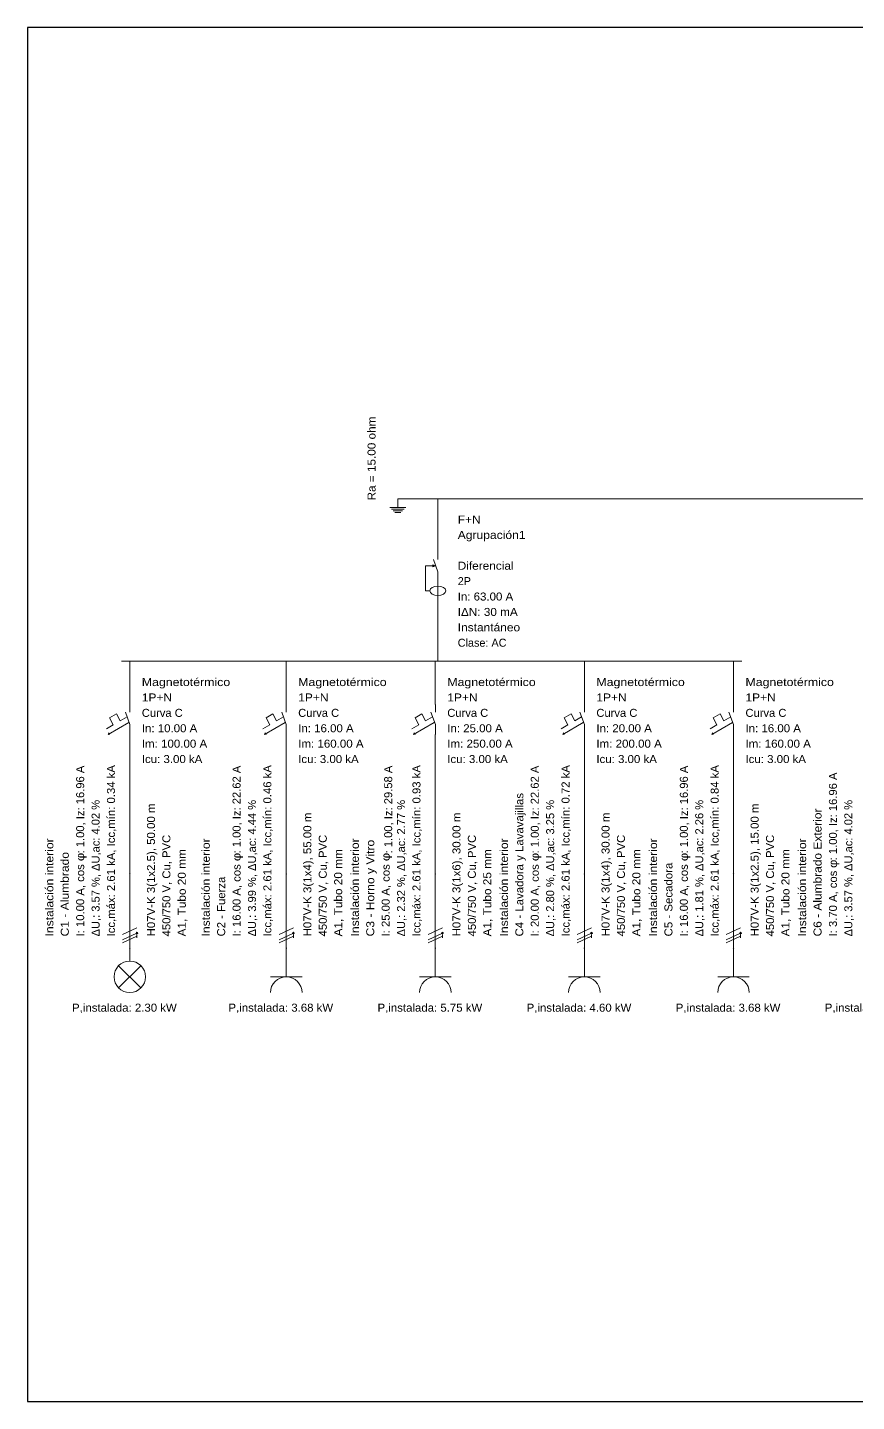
# Model space of a CAD drawing. Header units: millimetres. Extents: x 441156 to 441876, y 4514765 to 4515211.
# Drawn here: x 441397.92 to 441410.91, y 4515026.92 to 4515048.45 of the extents above; entities that cross this region are included whole.
import ezdxf
from ezdxf.enums import TextEntityAlignment as Align

# ---------------------------------------------------------------- set-up
doc = ezdxf.new("R2010")
doc.units = ezdxf.units.MM
doc.layers.add('01_cartela', color=6, linetype='Continuous', plot=False)
for name, color, linetype, lineweight in [('DISTRIBUCION', 7, 'Continuous', 0), ('LINEA', 7, 'Continuous', 0), ('RED_DE_TOMA_DE_TIERRA_DE_LAS_MASAS_DE_LA_INSTALACION', 7, 'Continuous', 0), ('SUMINISTRO', 7, 'Continuous', 0), ('TEXTOS', 2, 'Continuous', 30)]:
    doc.layers.add(name, color=color, linetype=linetype, lineweight=lineweight)
doc.styles.add('CYPETXT_romans', font='arial.ttf', dxfattribs={"height": 0.2})

# ---------------------------------------------------------------- blocks, each defined once
blk = doc.blocks.new('elctomtie')
at = {"layer": 'SUMINISTRO'}
for p, q in [((0, -0.002), (0, 0.0065)), ((-0.0075, -0.002), (0.0075, -0.002)), ((-0.006, -0.0035), (0.006, -0.0035)), ((-0.0045, -0.005), (0.0045, -0.005)), ((-0.003, -0.0065), (0.003, -0.0065))]:
    blk.add_line(p, q, dxfattribs=at)
blk = doc.blocks.new('elcdif01')
at = {"layer": 'LINEA'}
blk.add_hatch(color=256, dxfattribs=at).paths.add_polyline_path([(0, 0.0135), (-0.0025, 0.0145), (-0.0025, 0.0125)], flags=0)
for p, q in [((0.0021, 0.0077), (-0.0021, 0.0193)), ((0.0021, 0.0223), (0.0021, 0.0193)), ((0.0021, -0.0223), (0.0021, 0.0077))]:
    blk.add_line(p, q, dxfattribs=at)
blk.add_lwpolyline([(-0.0054, -0.0103), (-0.0096, -0.0103), (-0.0096, 0.0135), (0, 0.0135)], dxfattribs=at)
blk.add_lwpolyline([(0, 0.0135), (-0.0025, 0.0145), (-0.0025, 0.0125)], close=True, dxfattribs=at)
blk.add_ellipse((0.0021, -0.0103), major_axis=(0.0075, 0), ratio=0.6, dxfattribs=at)
blk = doc.blocks.new('elcmag01')
at = {"layer": 'LINEA'}
for p, q in [((0.0111, 0.0068), (0.0111, 0.0143)), ((-0.0095, -0.0142), (-0.0078, -0.0141))]:
    blk.add_line(p, q, dxfattribs=at)
for points in [[(0.0084, 0.0024), (0.0019, -0.0014), (-0.0016, 0.0053), (-0.0081, 0.0015), (-0.0046, -0.0051), (-0.0111, -0.0089)], [(0.0111, -0.0143), (0.0111, -0.0049), (0.0068, 0.0068)], [(0.01, -0.0029), (-0.0095, -0.0142), (-0.0086, -0.0128)]]:
    blk.add_lwpolyline(points, dxfattribs=at)
blk = doc.blocks.new('elccanalizfn01')
at = {"layer": 'LINEA'}
h = blk.add_hatch(color=256, dxfattribs=at)
edge = h.paths.add_edge_path(flags=0)
edge.add_arc((-0.0004, 0.0352), 0.0002, 0, 360)
h = blk.add_hatch(color=256, dxfattribs=at)
edge = h.paths.add_edge_path(flags=0)
edge.add_arc((0.0064, -0.0208), 0.0008, 0, 360)
h = blk.add_hatch(color=256, dxfattribs=at)
edge = h.paths.add_edge_path(flags=0)
edge.add_arc((-0.0004, -0.0352), 0.0002, 0, 360)
for p, q in [((-0.0004, -0.035), (-0.0004, 0.035)), ((-0.0072, -0.0222), (0.0064, -0.0158)), ((-0.0072, -0.0272), (0.0064, -0.0208)), ((-0.0072, -0.0302), (0.0064, -0.0238)), ((0.0064, -0.0253), (0.0064, -0.0223))]:
    blk.add_line(p, q, dxfattribs=at)
for centre, radius in [((-0.0004, 0.0352), 0.0002), ((0.0064, -0.0208), 0.0008), ((-0.0004, -0.0352), 0.0002)]:
    blk.add_circle(centre, radius, dxfattribs=at)
blk = doc.blocks.new('elccarga01')
at = {"layer": 'LINEA'}
for p, q in [((0, 0.009), (0, 0.021)), ((-0.0106, -0.0166), (0.0106, 0.0046)), ((0.0106, -0.0166), (-0.0106, 0.0046))]:
    blk.add_line(p, q, dxfattribs=at)
blk.add_circle((0, -0.006), 0.015, dxfattribs=at)
blk = doc.blocks.new('elccarga04')
at = {"layer": 'LINEA'}
for p, q in [((0, -0.006), (0, 0.021)), ((0.015, -0.006), (-0.015, -0.006))]:
    blk.add_line(p, q, dxfattribs=at)
blk.add_arc((0, -0.021), 0.015, 0, 180, dxfattribs=at)

msp = doc.modelspace()

# ---------------------------------------------------------------- linework, layer by layer
at = {"layer": '01_cartela', "color": 3}
msp.add_lwpolyline([(441397.9221873, 4515048.45299148), (441397.9221873, 4515026.91796746), (441428.56017536, 4515026.91796746), (441428.56017536, 4515048.45299148)], close=True, dxfattribs=at)
at = {"layer": 'DISTRIBUCION'}
for p, q in [((441404.2189617, 4515041.06743401), (441426.83353178, 4515041.06743401)), ((441399.39337504, 4515038.52024651), (441409.11451258, 4515038.52024651))]:
    msp.add_line(p, q, dxfattribs=at)
at = {"layer": 'LINEA'}
for p, q in [((441404.3509617, 4515041.06743401), (441404.3509617, 4515040.162027)), ((441404.3509617, 4515038.52024651), (441404.3509617, 4515039.42565351)), ((441399.52537504, 4515038.52024651), (441399.52537504, 4515037.843777)), ((441401.97537504, 4515038.52024651), (441401.97537504, 4515037.843777)), ((441404.31108755, 4515038.52024651), (441404.31108755, 4515037.843777)), ((441406.64680006, 4515038.52024651), (441406.64680006, 4515037.843777)), ((441408.98251258, 4515038.52024651), (441408.98251258, 4515037.843777)), ((441399.52537504, 4515036.69699651), (441399.52537504, 4515037.37346601)), ((441401.97537504, 4515036.69699651), (441401.97537504, 4515037.37346601)), ((441404.31108755, 4515036.69699651), (441404.31108755, 4515037.37346601)), ((441406.64680006, 4515036.69699651), (441406.64680006, 4515037.37346601)), ((441408.98251258, 4515036.69699651), (441408.98251258, 4515037.37346601)), ((441399.52537504, 4515036.69699651), (441399.52537504, 4515035.18770026)), ((441401.97537504, 4515036.69699651), (441401.97537504, 4515035.18770026)), ((441404.31108755, 4515036.69699651), (441404.31108755, 4515035.18770026)), ((441406.64680006, 4515036.69699651), (441406.64680006, 4515035.18770026)), ((441408.98251258, 4515036.69699651), (441408.98251258, 4515035.18770026))]:
    msp.add_line(p, q, dxfattribs=at)
at = {"layer": 'RED_DE_TOMA_DE_TIERRA_DE_LAS_MASAS_DE_LA_INSTALACION'}
msp.add_line((441404.2189617, 4515041.06743401), (441403.7239617, 4515041.06743401), dxfattribs=at)

# ---------------------------------------------------------------- block references
at = {"layer": 'LINEA', "xscale": 16.5, "yscale": 16.5, "zscale": 16.5}
for name, p in [('elcdif01', (441404.31604358, 4515039.79384026)), ('elcmag01', (441399.34279525, 4515037.60862151)), ('elcmag01', (441401.79279525, 4515037.60862151)), ('elcmag01', (441404.12850776, 4515037.60862151)), ('elcmag01', (441406.46422027, 4515037.60862151)), ('elcmag01', (441408.79993279, 4515037.60862151)), ('elccanalizfn01', (441399.53197504, 4515034.60360026)), ('elccanalizfn01', (441401.98197504, 4515034.60360026)), ('elccanalizfn01', (441404.31768755, 4515034.60360026)), ('elccanalizfn01', (441406.65340006, 4515034.60360026)), ('elccanalizfn01', (441408.98911258, 4515034.60360026)), ('elccarga01', (441399.52537504, 4515033.67300026)), ('elccarga04', (441401.97537504, 4515033.67300026)), ('elccarga04', (441404.31108755, 4515033.67300026)), ('elccarga04', (441406.64680006, 4515033.67300026)), ('elccarga04', (441408.98251258, 4515033.67300026))]:
    msp.add_blockref(name, p, dxfattribs=at)
at = {"layer": 'RED_DE_TOMA_DE_TIERRA_DE_LAS_MASAS_DE_LA_INSTALACION', "xscale": 16.5, "yscale": 16.5, "zscale": 16.5}
msp.add_blockref('elctomtie', (441403.7239617, 4515040.96018401), dxfattribs=at)

# ---------------------------------------------------------------- texts
at = {"layer": 'TEXTOS', "style": 'CYPETXT_romans'}
for s, width, p, p2 in [('Ra = 15.00 ohm', 1.049846, (441403.37478045, 4515041.04062151), (441403.37478045, 4515042.35443401)), (': 1.00, Iz: 16.96 A', 1.001702, (441398.8103507, 4515035.50759401), (441398.8103507, 4515036.88334338)), ('Icc,máx: 2.61 kA, Icc,mín: 0.34 kA', 1.014104, (441399.2929757, 4515034.20718776), (441399.2929757, 4515036.89299588)), (': 1.00, Iz: 22.62 A', 1.001702, (441401.2603507, 4515035.50759401), (441401.2603507, 4515036.88334338)), ('Icc,máx: 2.61 kA, Icc,mín: 0.46 kA', 1.014104, (441401.7429757, 4515034.20718776), (441401.7429757, 4515036.89299588)), (': 1.00, Iz: 29.58 A', 1.001702, (441403.63593736, 4515035.50759401), (441403.63593736, 4515036.88334338)), ('Icc,máx: 2.61 kA, Icc,mín: 0.93 kA', 1.014104, (441404.07868822, 4515034.20718776), (441404.07868822, 4515036.89299588)), (': 1.00, Iz: 22.62 A', 1.001702, (441405.93177573, 4515035.50759401), (441405.93177573, 4515036.88334338)), ('Icc,máx: 2.61 kA, Icc,mín: 0.72 kA', 1.014104, (441406.41440073, 4515034.20718776), (441406.41440073, 4515036.89299588)), (': 1.00, Iz: 16.96 A', 1.001702, (441408.26748824, 4515035.50759401), (441408.26748824, 4515036.88334338)), ('Icc,máx: 2.61 kA, Icc,mín: 0.84 kA', 1.014104, (441408.75011324, 4515034.20718776), (441408.75011324, 4515036.89299588)), (': 1.00, Iz: 16.96 A', 1.001702, (441410.60320075, 4515035.40034401), (441410.60320075, 4515036.77609338)), ('C4 - Lavadora y Lavavajillas', 1.021738, (441405.69046323, 4515034.20718776), (441405.69046323, 4515036.45568401)), ('ΔU,: 3.57 %, ΔU,ac: 4.02 %', 0.994143, (441399.0516632, 4515034.20718776), (441399.0516632, 4515036.34682526)), ('H07V-K 3(1x2.5), 50.00 m', 1.023722, (441399.91947438, 4515034.20718776), (441399.91947438, 4515036.29051901)), ('ΔU,: 3.99 %, ΔU,ac: 4.44 %', 0.994143, (441401.5016632, 4515034.20718776), (441401.5016632, 4515036.34682526)), ('ΔU,: 2.32 %, ΔU,ac: 2.77 %', 0.994143, (441403.83737572, 4515034.20718776), (441403.83737572, 4515036.34682526)), ('ΔU,: 2.80 %, ΔU,ac: 3.25 %', 0.994143, (441406.17308823, 4515034.20718776), (441406.17308823, 4515036.34682526)), ('ΔU,: 1.81 %, ΔU,ac: 2.26 %', 0.994143, (441408.50880074, 4515034.20718776), (441408.50880074, 4515036.34682526)), ('H07V-K 3(1x2.5), 15.00 m', 1.023722, (441409.37661191, 4515034.20718776), (441409.37661191, 4515036.29051901)), ('C6 - Alumbrado Exterior', 1.065416, (441410.36188825, 4515034.20718776), (441410.36188825, 4515036.21169026)), ('ΔU,: 3.57 %, ΔU,ac: 4.02 %', 0.994143, (441410.84451325, 4515034.20718776), (441410.84451325, 4515036.34682526)), ('H07V-K 3(1x4), 55.00 m', 1.027387, (441402.36947438, 4515034.20718776), (441402.36947438, 4515036.14787651)), ('H07V-K 3(1x6), 30.00 m', 1.027387, (441404.70518689, 4515034.20718776), (441404.70518689, 4515036.14787651)), ('H07V-K 3(1x4), 30.00 m', 1.027387, (441407.0408994, 4515034.20718776), (441407.0408994, 4515036.14787651)), ('Instalación interior', 1.079428, (441398.3277257, 4515034.20718776), (441398.3277257, 4515035.74434838)), ('450/750 V, Cu, PVC', 1.010062, (441400.16078688, 4515034.20718776), (441400.16078688, 4515035.80065463)), ('Instalación interior', 1.079428, (441400.7777257, 4515034.20718776), (441400.7777257, 4515035.74434838)), ('450/750 V, Cu, PVC', 1.010062, (441402.61078688, 4515034.20718776), (441402.61078688, 4515035.80065463)), ('Instalación interior', 1.079428, (441403.11343822, 4515034.20718776), (441403.11343822, 4515035.74434838)), ('450/750 V, Cu, PVC', 1.010062, (441404.94649939, 4515034.20718776), (441404.94649939, 4515035.80065463)), ('Instalación interior', 1.079428, (441405.44915073, 4515034.20718776), (441405.44915073, 4515035.74434838)), ('450/750 V, Cu, PVC', 1.010062, (441407.2822119, 4515034.20718776), (441407.2822119, 4515035.80065463)), ('Instalación interior', 1.079428, (441407.78486324, 4515034.20718776), (441407.78486324, 4515035.74434838)), ('450/750 V, Cu, PVC', 1.010062, (441409.61792441, 4515034.20718776), (441409.61792441, 4515035.80065463)), ('Instalación interior', 1.079428, (441410.12057575, 4515034.20718776), (441410.12057575, 4515035.74434838)), ('C1 - Alumbrado', 1.078577, (441398.5690382, 4515034.20718776), (441398.5690382, 4515035.53038463)), ('φ', 1.15657, (441398.8103507, 4515035.38693776), (441398.8103507, 4515035.51831901)), ('A1, Tubo 20 mm', 1.056579, (441400.40209938, 4515034.20718776), (441400.40209938, 4515035.57542963)), ('φ', 1.15657, (441401.2603507, 4515035.38693776), (441401.2603507, 4515035.51831901)), ('A1, Tubo 20 mm', 1.056579, (441402.85209938, 4515034.20718776), (441402.85209938, 4515035.57542963)), ('C3 - Horno y Vitro', 1.080421, (441403.35475072, 4515034.20718776), (441403.35475072, 4515035.72182588)), ('φ', 1.15657, (441403.59606322, 4515035.38693776), (441403.59606322, 4515035.51831901)), ('A1, Tubo 25 mm', 1.056579, (441405.18781189, 4515034.20718776), (441405.18781189, 4515035.57542963)), ('φ', 1.15657, (441405.93177573, 4515035.38693776), (441405.93177573, 4515035.51831901)), ('A1, Tubo 20 mm', 1.056579, (441407.5235244, 4515034.20718776), (441407.5235244, 4515035.57542963)), ('φ', 1.15657, (441408.26748824, 4515035.38693776), (441408.26748824, 4515035.51831901)), ('A1, Tubo 20 mm', 1.056579, (441409.85923691, 4515034.20718776), (441409.85923691, 4515035.57542963)), ('I: 10.00 A, cos ', 1.010276, (441398.8103507, 4515034.20718776), (441398.8103507, 4515035.38774213)), ('I: 16.00 A, cos ', 1.010276, (441401.2603507, 4515034.20718776), (441401.2603507, 4515035.38774213)), ('I: 25.00 A, cos ', 1.010276, (441403.59606322, 4515034.20718776), (441403.59606322, 4515035.38774213)), ('I: 20.00 A, cos ', 1.010276, (441405.93177573, 4515034.20718776), (441405.93177573, 4515035.38774213)), ('C5 - Secadora', 1.023562, (441408.02617574, 4515034.20718776), (441408.02617574, 4515035.36334276)), ('I: 16.00 A, cos ', 1.010276, (441408.26748824, 4515034.20718776), (441408.26748824, 4515035.38774213)), ('φ', 1.15657, (441410.60320075, 4515035.27968776), (441410.60320075, 4515035.41106901)), ('C2 - Fuerza', 1.012666, (441401.0190382, 4515034.20718776), (441401.0190382, 4515035.14374838)), ('I: 3.70 A, cos ', 1.007548, (441410.60320075, 4515034.20718776), (441410.60320075, 4515035.28639088))]:
    msp.add_text(s, height=0.1254, rotation=90, dxfattribs=dict(at, width=width)).set_placement(p, p2, align=Align.FIT)
for s, width, p, p2 in [('F+N', 1.073057, (441404.6623992, 4515040.67824026), (441405.0227592, 4515040.67824026)), ('Agrupación1', 1.079917, (441404.6623992, 4515040.43692776), (441405.72471045, 4515040.43692776)), ('Diferencial', 1.056834, (441404.6623992, 4515039.95430276), (441405.53702295, 4515039.95430276)), ('2P', 0.963511, (441404.6623992, 4515039.71299026), (441404.86885545, 4515039.71299026)), ('In: 63.00 A', 1.025234, (441404.6623992, 4515039.47167776), (441405.53139233, 4515039.47167776)), ('IΔN: 30 mA', 1.049335, (441404.6623992, 4515039.23036526), (441405.60271358, 4515039.23036526)), ('Instantáneo', 1.067981, (441404.6623992, 4515038.98905276), (441405.64025108, 4515038.98905276)), ('Clase: AC', 0.968685, (441404.6623992, 4515038.74774026), (441405.42628733, 4515038.74774026)), ('Magnetotérmico', 1.102767, (441399.71306254, 4515038.13105276), (441401.09819629, 4515038.13105276)), ('Magnetotérmico', 1.102767, (441402.16306254, 4515038.13105276), (441403.54819629, 4515038.13105276)), ('Magnetotérmico', 1.102767, (441404.49877505, 4515038.13105276), (441405.8839088, 4515038.13105276)), ('Magnetotérmico', 1.102767, (441406.83448756, 4515038.13105276), (441408.21962131, 4515038.13105276)), ('Magnetotérmico', 1.102767, (441409.17020008, 4515038.13105276), (441410.55533383, 4515038.13105276)), ('1P+N', 1.071674, (441399.71306254, 4515037.88974026), (441400.18791192, 4515037.88974026)), ('1P+N', 1.071674, (441402.16306254, 4515037.88974026), (441402.63791192, 4515037.88974026)), ('1P+N', 1.071674, (441404.49877505, 4515037.88974026), (441404.97362443, 4515037.88974026)), ('1P+N', 1.071674, (441406.83448756, 4515037.88974026), (441407.30933694, 4515037.88974026)), ('1P+N', 1.071674, (441409.17020008, 4515037.88974026), (441409.64504945, 4515037.88974026)), ('Curva C', 0.99908, (441399.71306254, 4515037.64842776), (441400.35495379, 4515037.64842776)), ('Curva C', 0.99908, (441402.16306254, 4515037.64842776), (441402.80495379, 4515037.64842776)), ('Curva C', 0.99908, (441404.49877505, 4515037.64842776), (441405.1406663, 4515037.64842776)), ('Curva C', 0.99908, (441406.83448756, 4515037.64842776), (441407.47637881, 4515037.64842776)), ('Curva C', 0.99908, (441409.17020008, 4515037.64842776), (441409.81209133, 4515037.64842776)), ('In: 10.00 A', 1.025234, (441399.71306254, 4515037.40711526), (441400.58205567, 4515037.40711526)), ('In: 16.00 A', 1.025234, (441402.16306254, 4515037.40711526), (441403.03205567, 4515037.40711526)), ('In: 25.00 A', 1.025234, (441404.49877505, 4515037.40711526), (441405.36776818, 4515037.40711526)), ('In: 20.00 A', 1.025234, (441406.83448756, 4515037.40711526), (441407.70348069, 4515037.40711526)), ('In: 16.00 A', 1.025234, (441409.17020008, 4515037.40711526), (441410.0391932, 4515037.40711526)), ('Im: 100.00 A', 1.031443, (441399.71306254, 4515037.16580276), (441400.73783629, 4515037.16580276)), ('Im: 160.00 A', 1.031443, (441402.16306254, 4515037.16580276), (441403.18783629, 4515037.16580276)), ('Im: 250.00 A', 1.031443, (441404.49877505, 4515037.16580276), (441405.5235488, 4515037.16580276)), ('Im: 200.00 A', 1.031443, (441406.83448756, 4515037.16580276), (441407.85926131, 4515037.16580276)), ('Im: 160.00 A', 1.031443, (441409.17020008, 4515037.16580276), (441410.19497383, 4515037.16580276)), ('Icu: 3.00 kA', 1.024274, (441399.71306254, 4515036.92449026), (441400.66088442, 4515036.92449026)), ('Icu: 3.00 kA', 1.024274, (441402.16306254, 4515036.92449026), (441403.11088442, 4515036.92449026)), ('Icu: 3.00 kA', 1.024274, (441404.49877505, 4515036.92449026), (441405.44659693, 4515036.92449026)), ('Icu: 3.00 kA', 1.024274, (441406.83448756, 4515036.92449026), (441407.78230944, 4515036.92449026)), ('Icu: 3.00 kA', 1.024274, (441409.17020008, 4515036.92449026), (441410.11802195, 4515036.92449026)), ('P,instalada: 2.30 kW', 1.020982, (441398.62045317, 4515033.02805651), (441400.26084192, 4515033.02805651)), ('P,instalada: 3.68 kW', 1.020982, (441401.07045317, 4515033.02805651), (441402.71084192, 4515033.02805651)), ('P,instalada: 5.75 kW', 1.020982, (441403.40616568, 4515033.02805651), (441405.04655443, 4515033.02805651)), ('P,instalada: 4.60 kW', 1.020982, (441405.74187819, 4515033.02805651), (441407.38226694, 4515033.02805651)), ('P,instalada: 3.68 kW', 1.020982, (441408.0775907, 4515033.02805651), (441409.71797945, 4515033.02805651)), ('P,instalada: 0.85 kW', 1.020982, (441410.41330321, 4515033.02805651), (441412.05369196, 4515033.02805651))]:
    msp.add_text(s, height=0.1254, dxfattribs=dict(at, width=width)).set_placement(p, p2, align=Align.FIT)

doc.saveas('drawing.dxf')
